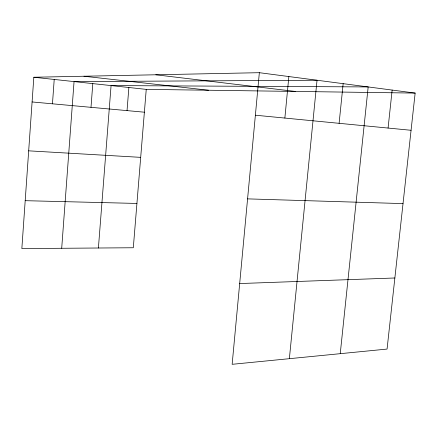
<?xml version="1.0" encoding="UTF-8"?>
<svg xmlns="http://www.w3.org/2000/svg" width="437" height="437" viewBox="0 0 437 437"><rect width="100%" height="100%" fill="white"/><g stroke="black" fill="none" stroke-linecap="round" stroke-linejoin="round"><path stroke-width="0.66" d="M259.349 72.689L33.824 77.245L21.85 248.566L133.307 247.752L146.242 89.377L415.15 93.081L387.067 349.07L232.145 364.311L259.349 72.689L415.15 93.081M52.462 103.809L54.215 79.447M61.704 248.276L74.055 81.588L317.027 80.239L289.365 358.684M91 107.327L92.802 83.609M98.407 248.008L111.074 85.581L368.178 86.93L340.237 353.68M127.036 110.616L128.877 87.504M284.864 118.066L288.862 76.551M339.107 123.321L343.16 83.658M388.078 128.063L392.153 90.071M239.678 283.553L394.868 277.987M25.199 200.681L136.923 203.445M247.577 198.873L403.023 203.609M28.678 150.836L140.687 157.358M32.098 101.952L144.379 112.194M255.383 115.21L411.07 130.286M33.824 77.245L146.242 89.377M83.953 76.229L208.525 90.235M155.807 74.782L295.243 91.431"/></g></svg>
